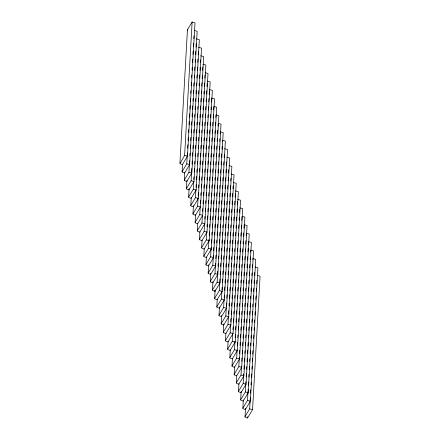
<?xml version="1.0" encoding="UTF-8"?>
<svg xmlns="http://www.w3.org/2000/svg" width="440" height="440" viewBox="0 0 440 440"><rect width="100%" height="100%" fill="white"/><g stroke="black" fill="none" stroke-linecap="round" stroke-linejoin="round"><path stroke-width="0.66" d="M179.927 163.174L187.44 29.772L192.126 22L195.003 22.792L187.484 156.195L182.441 164.566L179.955 163.674L184.613 155.403L192.126 22M194.299 30.448L197.17 31.24L189.656 164.643L184.613 173.014L182.122 172.123L182.523 164.098M196.465 38.896L199.337 39.688L191.823 173.09L186.78 181.462L184.294 180.571L184.69 172.546M182.1 171.622L186.78 163.851L187.396 152.906M187.666 148.115L187.858 144.694M188.095 140.591L188.287 137.17M188.556 132.38L188.711 129.646M188.98 124.856L189.173 121.434M189.404 117.332L189.596 113.911M189.865 109.12L190.058 105.699M190.289 101.596L190.482 98.175M190.751 93.385L190.905 90.651M191.174 85.861L191.367 82.439M191.637 77.654L191.791 74.916M192.06 70.125L192.214 67.392M192.484 62.601L192.676 59.18M192.946 54.39L193.138 50.974M193.369 46.865L193.562 43.444M193.837 38.66L193.99 35.921M198.632 47.344L201.509 48.136L193.996 181.538L188.947 189.91L186.461 189.019L186.896 180.306M184.267 180.07L188.953 172.298L189.607 160.672M189.877 155.881L190.031 153.142M190.3 148.357L190.493 144.936M190.724 140.828L190.916 137.407M191.186 132.621L191.34 129.883M191.609 125.098L191.802 121.677M192.071 116.886L192.264 113.465M192.495 109.362L192.687 105.941M192.957 101.151L193.111 98.412M193.38 93.627L193.573 90.206M193.809 86.103L194.002 82.682M194.271 77.891L194.425 75.152M194.695 70.367L194.887 66.946M195.156 62.156L195.311 59.422M195.58 54.632L195.773 51.211M196.004 47.108L196.196 43.687M200.805 55.792L203.676 56.584L196.163 189.987L191.12 198.358L188.628 197.466L189.068 188.755M186.434 188.518L191.12 180.747L191.543 173.222M191.62 171.853L191.813 168.432M192.044 164.329L192.236 160.908M192.506 156.118L192.698 152.697M192.929 148.594L193.122 145.173M193.391 140.382L193.545 137.649M193.82 132.858L194.013 129.437M194.244 125.334L194.436 121.913M194.706 117.123L194.86 114.389M195.129 109.599L195.322 106.178M195.591 101.387L195.745 98.654M196.014 93.863L196.207 90.442M196.477 85.657L196.631 82.918M196.9 78.128L197.093 74.707M197.323 70.604L197.516 67.183M197.786 62.392L197.978 58.971M198.209 54.868L198.402 51.447M202.972 64.24L205.849 65.032L198.33 198.435L193.287 206.806L190.801 205.915L191.235 197.203M188.606 196.966L193.287 189.195L193.71 181.671M193.831 179.619L193.985 176.88M194.255 172.09L194.447 168.669M194.716 163.884L194.871 161.145M195.14 156.36L195.294 153.621M195.564 148.83L195.756 145.409M196.026 140.624L196.218 137.203M196.449 133.095L196.642 129.679M196.911 124.889L197.065 122.15M197.335 117.365L197.527 113.944M197.797 109.153L197.951 106.414M198.22 101.629L198.413 98.208M198.644 94.1L198.836 90.684M199.106 85.894L199.26 83.154M199.529 78.37L199.727 74.949M199.997 70.158L200.151 67.419M200.42 62.634L200.574 59.895M205.139 72.688L208.016 73.48L200.503 206.882L195.454 215.254L192.968 214.363L193.407 205.651M190.773 205.414L195.459 197.643L195.882 190.119M196.037 187.38L196.191 184.646M196.46 179.856L196.653 176.435M196.884 172.332L197.076 168.911M197.346 164.12L197.5 161.387M197.769 156.596L197.962 153.175M198.231 148.385L198.385 145.651M198.655 140.861L198.847 137.44M199.117 132.649L199.271 129.916M199.54 125.125L199.7 122.392M199.969 117.601L200.162 114.18M200.431 109.389L200.624 105.969M200.855 101.866L201.047 98.445M201.316 93.654L201.471 90.921M201.74 86.13L201.933 82.709M202.163 78.606L202.356 75.185M202.626 70.395L202.818 66.974M207.312 81.136L210.183 81.928L202.67 215.331L197.626 223.702L195.135 222.811L195.536 214.786M192.94 213.862L197.626 206.09L198.088 197.879M198.204 195.828L198.396 192.406M198.666 187.622L198.82 184.882M199.089 180.092L199.281 176.671M199.551 171.886L199.749 168.465M199.98 164.357L200.173 160.941M200.404 156.833L200.596 153.412M200.865 148.627L201.058 145.206M201.289 141.097L201.482 137.676M201.751 132.891L201.905 130.152M202.174 125.367L202.367 121.946M202.637 117.156L202.791 114.417M203.06 109.632L203.253 106.211M203.484 102.102L203.676 98.681M203.946 93.896L204.1 91.157M204.369 86.372L204.562 82.951M204.831 78.161L205.024 74.739M209.479 89.584L212.355 90.376L204.837 223.779L199.793 232.15L197.307 231.259L197.703 223.234M195.113 222.31L199.799 214.539L200.261 206.327M200.415 203.594L200.607 200.173M200.877 195.382L201.031 192.649M201.3 187.858L201.493 184.437M201.724 180.334L201.916 176.913M202.186 172.123L202.34 169.389M202.609 164.599L202.802 161.178M203.071 156.387L203.225 153.654M203.495 148.863L203.687 145.442M203.957 140.651L204.111 137.918M204.38 133.128L204.573 129.707M204.804 125.604L204.996 122.183M205.266 117.392L205.458 113.971M205.695 109.868L205.887 106.447M206.156 101.657L206.311 98.923M206.58 94.133L206.773 90.712M207.004 86.609L207.196 83.188M211.651 98.032L214.522 98.824L207.009 232.227L201.96 240.598L199.474 239.707L199.876 231.677M197.28 230.758L201.965 222.987L202.389 215.463M202.62 211.354L202.774 208.621M203.044 203.83L203.236 200.409M203.506 195.624L203.698 192.203M203.929 188.095L204.122 184.674M204.391 179.889L204.545 177.149M204.815 172.359L205.007 168.938M205.277 164.153L205.431 161.414M205.706 156.629L205.898 153.208M206.129 149.1L206.322 145.679M206.591 140.894L206.745 138.155M207.014 133.364L207.207 129.949M207.477 125.158L207.631 122.419M207.9 117.634L208.054 114.895M208.323 110.105L208.516 106.684M208.786 101.899L208.978 98.478M209.209 94.369L209.402 90.954M213.626 109.901L213.818 106.48L216.689 107.272L209.176 240.674L204.132 249.046L201.647 248.155L202.043 240.125M199.452 239.206L204.132 231.435L204.556 223.911M204.826 219.12L204.98 216.381M205.249 211.596L205.447 208.175M205.716 203.385L205.871 200.651M206.14 195.861L206.333 192.44M206.564 188.337L206.756 184.916M207.026 180.125L207.18 177.386M207.449 172.601L207.642 169.18M207.911 164.389L208.104 160.969M208.335 156.865L208.527 153.445M208.797 148.654L208.951 145.921M209.22 141.13L209.413 137.709M209.644 133.606L209.836 130.185M210.106 125.395L210.26 122.661M210.529 117.871L210.722 114.45M210.991 109.659L211.145 106.926M211.42 102.135L211.613 98.714M215.831 117.662L215.985 114.928L218.862 115.72L211.343 249.123L206.299 257.494L203.814 256.603L204.21 248.573M201.619 247.654L206.305 239.882L206.767 231.671M207.037 226.886L207.191 224.147M207.46 219.357L207.653 215.936M207.884 211.833L208.076 208.412M208.346 203.621L208.538 200.206M208.769 196.097L208.962 192.676M209.231 187.891L209.385 185.152M209.655 180.362L209.847 176.941M210.117 172.156L210.271 169.416M210.54 164.626L210.694 161.893M210.964 157.102L211.156 153.681M211.431 148.896L211.585 146.157M211.855 141.367L212.047 137.946M212.316 133.161L212.509 129.739M212.74 125.637L212.933 122.216M213.164 118.107L213.356 114.686M218.004 126.11L218.157 123.376L221.029 124.168L213.516 257.571L208.472 265.942L205.981 265.051L206.382 257.021M203.786 256.102L208.472 248.331L208.972 239.437M209.204 235.334L209.396 231.913M209.666 227.123L209.82 224.384M210.089 219.599L210.281 216.178M210.551 211.387L210.705 208.648M210.975 203.863L211.167 200.442M211.404 196.339L211.596 192.918M211.865 188.128L212.058 184.707M212.289 180.604L212.482 177.183M212.751 172.392L212.944 168.971M213.174 164.868L213.367 161.447M213.637 156.656L213.791 153.923M214.06 149.132L214.253 145.712M214.484 141.609L214.676 138.188M214.946 133.397L215.1 130.663M215.369 125.873L215.562 122.452M220.209 133.876L220.325 131.824L223.196 132.616L215.683 266.019L210.639 274.384L208.153 273.499L208.588 264.787M205.959 264.55L210.639 256.779L211.178 247.198M211.415 243.095L211.607 239.674M211.877 234.883L212.031 232.15M212.3 227.359L212.493 223.938M212.724 219.835L212.916 216.414M213.186 211.624L213.378 208.203M213.609 204.1L213.802 200.679M214.071 195.894L214.225 193.155M214.495 188.364L214.687 184.943M214.957 180.158L215.111 177.419M215.38 172.629L215.534 169.895M215.804 165.105L215.996 161.684M216.266 156.899L216.458 153.478M216.689 149.369L216.882 145.948M217.151 141.163L217.311 138.424M217.58 133.633L217.773 130.218M222.415 141.636L222.492 140.272L225.368 141.064L217.855 274.466L212.806 282.832L210.32 281.947L210.755 273.235M208.126 272.998L212.812 265.227L213.351 255.646M213.62 250.861L213.813 247.44M214.044 243.331L214.236 239.916M214.506 235.125L214.66 232.386M214.929 227.601L215.122 224.18M215.391 219.389L215.584 215.969M215.815 211.865L216.007 208.445M216.277 203.654L216.431 200.921M216.7 196.13L216.893 192.709M217.124 188.606L217.322 185.185M217.591 180.395L217.745 177.656M218.014 172.871L218.207 169.45M218.477 164.659L218.631 161.926M218.9 157.135L219.093 153.714M219.323 149.611L219.516 146.19M219.786 141.399L219.94 138.661M224.664 148.72L227.535 149.512L220.022 282.915L214.979 291.28L212.487 290.389L212.927 281.683M210.293 281.446L214.979 273.675L215.556 263.412M215.826 258.621L216.018 255.2M216.249 251.097L216.441 247.676M216.711 242.886L216.865 240.152M217.135 235.362L217.333 231.941M217.564 227.838L217.756 224.417M218.026 219.626L218.18 216.893M218.449 212.102L218.642 208.681M218.911 203.891L219.065 201.157M219.335 196.367L219.527 192.946M219.797 188.161L219.951 185.422M220.22 180.631L220.413 177.21M220.644 173.107L220.836 169.686M221.106 164.896L221.298 161.48M221.529 157.371L221.722 153.951M221.991 149.166L222.145 146.427M214.979 291.28L215.056 289.916M226.831 157.168L229.708 157.96L222.189 291.363L217.146 299.728L214.66 298.837L215.094 290.131M212.465 289.894L217.151 282.123L217.767 271.178M218.037 266.387L218.191 263.648M218.46 258.863L218.614 256.124M218.884 251.334L219.076 247.913M219.346 243.128L219.538 239.707M219.769 235.604L219.962 232.183M220.231 227.392L220.385 224.653M220.655 219.868L220.847 216.447M221.117 211.657L221.271 208.918M221.54 204.132L221.733 200.712M221.964 196.609L222.156 193.188M222.426 188.397L222.58 185.658M222.849 180.873L223.042 177.452M223.316 172.662L223.471 169.928M223.74 165.138L223.933 161.716M224.164 157.614L224.356 154.193M229.004 165.616L231.875 166.408L224.362 299.811L219.313 308.176L216.827 307.285L217.228 299.261M214.632 298.342L219.318 290.57L219.973 278.938M220.204 274.835L220.396 271.414M220.666 266.624L220.858 263.203M221.089 259.1L221.282 255.679M221.551 250.888L221.705 248.155M221.975 243.364L222.167 239.943M222.437 235.153L222.591 232.419M222.86 227.629L223.014 224.895M223.289 220.105L223.482 216.684M223.751 211.893L223.944 208.472M224.174 204.369L224.367 200.948M224.637 196.163L224.791 193.424M225.06 188.634L225.253 185.213M225.484 181.11L225.676 177.689M225.946 172.898L226.138 169.477M226.369 165.374L226.562 161.953M231.171 174.059L234.042 174.856L226.529 308.259L221.485 316.624L218.999 315.733L219.434 307.027M216.805 306.79L221.485 299.019L221.909 291.489M221.986 290.125L222.139 287.386M222.409 282.596L222.602 279.18M222.871 274.389L223.069 270.969M223.3 266.865L223.493 263.445M223.724 259.336L223.916 255.915M224.186 251.13L224.378 247.709M224.609 243.601L224.802 240.185M225.071 235.395L225.225 232.656M225.495 227.871L225.687 224.45M225.957 219.659L226.111 216.92M226.38 212.135L226.573 208.714M226.804 204.606L226.996 201.19M227.266 196.399L227.42 193.661M227.689 188.876L227.882 185.455M228.151 180.664L228.344 177.243M228.575 173.14L228.767 169.719M233.338 182.507L236.214 183.304L228.696 316.707L223.652 325.072L221.166 324.181L221.601 315.475M218.972 315.233L223.657 307.466L224.081 299.937M224.197 297.886L224.351 295.152M224.62 290.361L224.813 286.941M225.044 282.838L225.236 279.416M225.506 274.626L225.66 271.893M225.929 267.102L226.122 263.681M226.391 258.891L226.545 256.157M226.815 251.367L227.007 247.946M227.277 243.155L227.431 240.422M227.7 235.631L227.893 232.21M228.124 228.107L228.316 224.686M228.586 219.896L228.778 216.475M229.014 212.372L229.207 208.951M229.477 204.16L229.631 201.427M229.9 196.636L230.093 193.215M230.323 189.112L230.516 185.691M230.786 180.901L230.94 178.167M235.51 190.955L238.381 191.752L230.868 325.155L225.825 333.52L223.333 332.629L223.773 323.923M221.139 323.68L225.825 315.915L226.248 308.385M226.364 306.334L226.556 302.913M226.826 298.127L227.018 294.707M227.249 290.598L227.441 287.177M227.711 282.392L227.865 279.653M228.135 274.863L228.327 271.447M228.597 266.656L228.751 263.918M229.026 259.132L229.218 255.712M229.449 251.603L229.642 248.182M229.911 243.397L230.065 240.658M230.335 235.873L230.527 232.452M230.797 227.662L230.951 224.923M231.22 220.138L231.374 217.399M231.644 212.608L231.836 209.187M232.106 204.402L232.298 200.981M232.529 196.878L232.722 193.457M232.991 188.667L233.145 185.928M237.677 199.403L240.548 200.2L233.035 333.603L227.992 341.968L225.506 341.077L225.902 333.053M223.311 332.129L227.992 324.363L228.415 316.833M228.569 314.1L228.762 310.679M229.037 305.888L229.191 303.155M229.46 298.364L229.653 294.943M229.884 290.84L230.076 287.419M230.346 282.629L230.5 279.895M230.769 275.105L230.962 271.684M231.231 266.893L231.424 263.472M231.655 259.369L231.809 256.63M232.117 251.157L232.271 248.424M232.54 243.634L232.733 240.213M232.964 236.11L233.156 232.689M233.426 227.898L233.58 225.165M233.849 220.374L234.042 216.953M234.311 212.163L234.465 209.429M234.735 204.639L234.933 201.218M235.164 197.115L235.356 193.694M239.844 207.851L242.721 208.648L235.208 342.05L230.159 350.416L227.673 349.525L228.069 341.5M225.478 340.577L230.164 332.811L230.626 324.599M230.78 321.86L230.973 318.439M231.204 314.336L231.396 310.915M231.666 306.13L231.858 302.709M232.089 298.601L232.282 295.18M232.551 290.395L232.705 287.656M232.975 282.865L233.167 279.444M233.437 274.659L233.591 271.92M233.86 267.135L234.053 263.714M234.284 259.606L234.476 256.185M234.746 251.4L234.905 248.661M235.174 243.87L235.367 240.455M235.637 235.664L235.829 232.243M236.06 228.14L236.214 225.401M236.484 220.611L236.676 217.19M236.946 212.405L237.138 208.984M237.369 204.875L237.562 201.46M242.017 216.299L244.888 217.096L237.375 350.499L232.331 358.864L229.84 357.973L230.241 349.949M227.645 349.025L232.331 341.259L232.793 333.047M232.986 329.626L233.139 326.887M233.409 322.102L233.602 318.681M233.871 313.891L234.025 311.157M234.295 306.367L234.487 302.945M234.762 298.155L234.916 295.422M235.186 290.631L235.378 287.21M235.609 283.107L235.802 279.686M236.071 274.896L236.264 271.475M236.495 267.372L236.687 263.951M236.957 259.16L237.111 256.427M237.38 251.636L237.573 248.215M237.804 244.112L237.996 240.691M238.266 235.901L238.42 233.167M238.689 228.377L238.882 224.956M239.151 220.165L239.305 217.431M239.575 212.641L239.767 209.22M243.991 228.168L244.184 224.747L247.06 225.539L239.542 358.947L234.498 367.312L232.012 366.421L232.408 358.397M229.818 357.473L234.498 349.707L234.966 341.495M235.197 337.392L235.351 334.653M235.62 329.863L235.813 326.442M236.044 322.339L236.236 318.918M236.506 314.127L236.698 310.712M236.929 306.603L237.122 303.182M237.391 298.397L237.545 295.658M237.815 290.868L238.007 287.447M238.277 282.661L238.431 279.923M238.7 275.132L238.854 272.399M239.124 267.608L239.316 264.187M239.586 259.402L239.778 255.981M240.009 251.873L240.202 248.452M240.471 243.667L240.625 240.928M240.9 236.143L241.093 232.722M241.323 228.613L241.516 225.192M241.786 220.407L241.978 216.986M246.197 235.934L246.351 233.195L249.227 233.987L241.714 367.395L236.665 375.76L234.179 374.869L234.581 366.845M231.985 365.921L236.671 358.149L237.132 349.943M237.364 345.84L237.556 342.419M237.826 337.629L237.98 334.889M238.249 330.105L238.441 326.684M238.711 321.893L238.904 318.472M239.135 314.369L239.289 311.63M239.597 306.158L239.751 303.424M240.02 298.634L240.213 295.213M240.444 291.11L240.642 287.689M240.911 282.898L241.065 280.165M241.335 275.374L241.527 271.953M241.797 267.163L241.951 264.429M242.22 259.639L242.413 256.218M242.644 252.115L242.836 248.694M243.106 243.903L243.26 241.17M243.529 236.379L243.722 232.958M248.369 244.382L248.523 241.643L251.394 242.435L243.881 375.843L238.838 384.208L236.352 383.317L236.748 375.293M234.152 374.368L238.838 366.597L239.338 357.704M239.569 353.601L239.762 350.18M240.031 345.389L240.185 342.656M240.455 337.865L240.653 334.444M240.884 330.341L241.076 326.92M241.346 322.13L241.5 319.396M241.769 314.606L241.962 311.185M242.231 306.4L242.385 303.661M242.655 298.87L242.847 295.449M243.117 290.664L243.271 287.925M243.54 283.135L243.694 280.401M243.964 275.611L244.156 272.19M244.426 267.405L244.618 263.984M244.849 259.875L245.042 256.454M245.311 251.669L245.465 248.93M245.735 244.139L245.927 240.724M250.575 252.142L250.69 250.091L253.567 250.883L246.048 384.291L241.005 392.656L238.519 391.765L238.915 383.741M236.324 382.817L241.01 375.045L241.511 366.152M241.78 361.367L241.973 357.945M242.204 353.837L242.396 350.422M242.666 345.631L242.858 342.21M243.089 338.107L243.282 334.686M243.551 329.895L243.744 326.475M243.975 322.372L244.167 318.951M244.437 314.16L244.591 311.427M244.86 306.636L245.053 303.215M245.284 299.112L245.476 295.691M245.746 290.901L245.9 288.161M246.169 283.377L246.362 279.956M246.637 275.165L246.791 272.432M247.06 267.641L247.253 264.22M247.484 260.117L247.676 256.696M247.946 251.906L248.138 248.485M252.786 259.908L252.863 258.538L255.734 259.331L248.221 392.739L243.177 401.104L240.686 400.213L241.126 391.507M238.491 391.264L243.177 383.493L243.716 373.918M243.986 369.127L244.178 365.706M244.409 361.603L244.602 358.182M244.871 353.392L245.025 350.658M245.295 345.868L245.487 342.447M245.757 337.661L245.911 334.923M246.18 330.132L246.334 327.399M246.609 322.608L246.802 319.187M247.071 314.397L247.264 310.981M247.495 306.873L247.687 303.452M247.957 298.666L248.111 295.928M248.38 291.137L248.573 287.716M248.804 283.613L248.996 280.192M249.266 275.402L249.458 271.986M249.689 267.878L249.882 264.457M250.151 259.672L250.305 256.933M255.03 266.987L257.901 267.779L250.388 401.187L245.344 409.552L242.858 408.661L243.293 399.955M240.664 399.713L245.344 391.941L245.922 381.684M246.191 376.893L246.384 373.472M246.62 369.369L246.774 366.63M247.044 361.84L247.236 358.418M247.506 353.634L247.698 350.213M247.929 346.11L248.122 342.689M248.391 337.898L248.545 335.159M248.815 330.374L249.007 326.953M249.277 322.163L249.431 319.423M249.7 314.639L249.893 311.218M250.124 307.115L250.316 303.694M250.586 298.903L250.74 296.164M251.009 291.379L251.202 287.958M251.471 283.168L251.664 279.747M251.895 275.644L252.049 272.905M252.362 267.432L252.516 264.699M257.197 275.435L260.073 276.227L252.56 409.635L247.511 418L245.025 417.109L245.46 408.397M242.831 408.161L247.517 400.389L248.133 389.444M248.364 385.341L248.556 381.92M248.826 377.13L248.98 374.396M249.249 369.606L249.442 366.185M249.711 361.394L249.865 358.661M250.135 353.87L250.327 350.449M250.597 345.659L250.751 342.925M251.02 338.135L251.174 335.401M251.444 330.611L251.636 327.19M251.906 322.399L252.098 318.978M252.329 314.875L252.527 311.454M252.797 306.669L252.951 303.93M253.22 299.139L253.413 295.719M253.644 291.616L253.836 288.195M254.106 283.404L254.26 280.671M254.529 275.88L254.722 272.459M247.511 418L247.588 416.631M244.998 416.609L249.684 408.837L250.338 397.21M250.569 393.102L250.762 389.686M251.031 384.896L251.185 382.157M251.455 377.372L251.647 373.951M251.917 369.16L252.071 366.421M252.346 361.636L252.538 358.215M252.769 354.107L252.962 350.691M253.231 345.901L253.385 343.161M253.655 338.377L253.847 334.956M254.117 330.165L254.271 327.426M254.54 322.641L254.694 319.902M254.964 315.111L255.156 311.696M255.426 306.906L255.618 303.485M255.849 299.382L256.041 295.961M256.311 291.17L256.465 288.431M256.735 283.646L256.927 280.225M184.613 155.403L187.484 156.195M186.78 163.851L189.656 164.643M188.953 172.298L191.823 173.09M191.12 180.747L193.996 181.538M193.287 189.195L196.163 189.987M195.459 197.643L198.33 198.435M197.626 206.09L200.503 206.882M199.799 214.539L202.67 215.331M201.965 222.987L204.837 223.779M204.132 231.435L207.009 232.227M206.305 239.882L209.176 240.674M208.472 248.331L211.343 249.123M210.639 256.779L213.516 257.571M212.812 265.227L215.683 266.019M214.979 273.675L217.855 274.466M217.151 282.123L220.022 282.915M219.318 290.57L222.189 291.363M221.485 299.019L224.362 299.811M223.657 307.466L226.529 308.259M225.825 315.915L228.696 316.707M227.992 324.363L230.868 325.155M230.164 332.811L233.035 333.603M232.331 341.259L235.208 342.05M234.498 349.707L237.375 350.499M236.671 358.149L239.542 358.947M238.838 366.597L241.714 367.395M241.01 375.045L243.881 375.843M243.177 383.493L246.048 384.291M245.344 391.941L248.221 392.739M247.517 400.389L250.388 401.187M249.684 408.837L252.56 409.635M187.44 29.772L187.468 30.272"/></g></svg>
